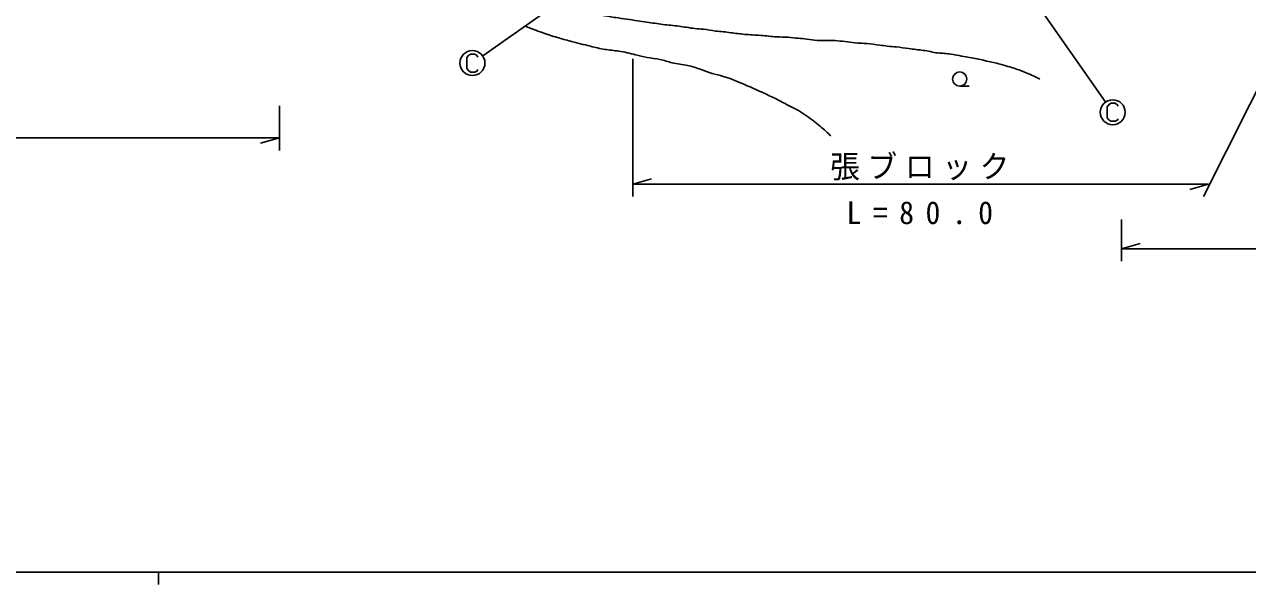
# Model space of a CAD drawing. Units: millimetres, scale not verified. Extents: x 40000 to 680000, y 20000 to 380000.
# Drawn here: x 157276 to 255221, y 204000 to 248868 of the extents above; entities that cross this region are included whole.
import ezdxf

# ---------------------------------------------------------------- set-up
doc = ezdxf.new("R2010")
doc.units = ezdxf.units.MM
doc.header["$LTSCALE"] = 1000
for name, color, linetype, lineweight in [('M-BGD', 7, 'Continuous', 25), ('M-STR-STRC', 7, 'Continuous', 25), ('M-TTL-BAND', 7, 'Continuous', 25)]:
    doc.layers.add(name, color=color, linetype=linetype, lineweight=lineweight)
doc.layers.add('M-STR-HTXT', color=7, linetype='Continuous')
doc.styles.add('ＭＳ ゴシック', font='')
doc.styles.get('ＭＳ ゴシック').set_extended_font_data('MS Gothic')

# ---------------------------------------------------------------- blocks, each defined once
blk = doc.blocks.new('MARK28C15L6')
at = {"color": 7, "linetype": 'Continuous', "lineweight": 25}
blk.add_line((0, 0), (0.014, -0.05), dxfattribs=at)
blk = doc.blocks.new('MARK1085C15L10')
at = {"color": 7, "linetype": 'Continuous', "lineweight": 25}
blk.add_lwpolyline([(0.022, 0.024), (0.018, 0.03), (0.01, 0.036), (-0.008, 0.036), (-0.016, 0.03), (-0.022, 0.022), (-0.022, -0.022), (-0.016, -0.03), (-0.008, -0.036), (0.01, -0.036), (0.018, -0.032), (0.022, -0.026)], dxfattribs=at)
blk.add_circle((0, 0), 0.05, dxfattribs=at)
blk = doc.blocks.new('MARK1122C15L6')
at = {"color": 7, "linetype": 'Continuous', "lineweight": 25}
blk.add_line((0, -0.038), (0.05, -0.038), dxfattribs=at)
blk.add_circle((0, 0), 0.038, dxfattribs=at)

msp = doc.modelspace()

# ---------------------------------------------------------------- linework, layer by layer
at = {"layer": 'M-BGD'}
for p, q in [((205989, 246106), (205989, 235072)), ((251683, 235072), (257255, 246106)), ((177688, 238777), (177688, 242340)), ((68545, 239777), (177688, 239777)), ((205989, 236072), (252107, 236072)), ((245120, 233240), (245120, 229902)), ((245120, 230902), (330193, 230902))]:
    msp.add_line(p, q, dxfattribs=at)
for points, knots in [([(194836, 253588), (195134, 253318), (195431, 253049), (195750, 252807), (196011, 252609), (196286, 252430), (196560, 252248), (196779, 252101), (196996, 251953), (197223, 251820), (197468, 251679), (197724, 251556), (197974, 251423), (198215, 251295), (198451, 251158), (198696, 251040), (198964, 250911), (199241, 250801), (199521, 250701), (199809, 250597), (200100, 250504), (200390, 250406), (200611, 250332), (200831, 250255), (201053, 250185), (201567, 250024), (202091, 249898), (202618, 249785), (202941, 249716), (203265, 249653), (203590, 249593), (203938, 249531), (204287, 249471), (204636, 249417), (205215, 249329), (205795, 249257), (206373, 249163), (206622, 249123), (206870, 249079), (207120, 249043), (207333, 249012), (207547, 248989), (207761, 248960), (207972, 248931), (208183, 248897), (208394, 248869), (208818, 248814), (209245, 248783), (209669, 248729), (209878, 248703), (210087, 248672), (210296, 248638), (210519, 248602), (210742, 248561), (210966, 248536), (211190, 248511), (211417, 248504), (211642, 248482), (211972, 248447), (212298, 248378), (212628, 248338), (212825, 248315), (213024, 248302), (213222, 248282), (213430, 248260), (213637, 248233), (213844, 248206), (214210, 248159), (214576, 248110), (214943, 248076), (215374, 248037), (215807, 248022), (216239, 247988), (216663, 247953), (217085, 247898), (217509, 247875), (217815, 247860), (218122, 247861), (218428, 247840), (218699, 247820), (218970, 247783), (219241, 247757), (219469, 247737), (219697, 247724), (219925, 247698), (220204, 247665), (220481, 247610), (220761, 247592), (221027, 247575), (221295, 247590), (221563, 247592), (221846, 247593), (222129, 247581), (222411, 247557), (222667, 247537), (222922, 247507), (223177, 247474), (223455, 247438), (223733, 247399), (224012, 247377), (224249, 247358), (224487, 247352), (224724, 247335), (225076, 247309), (225427, 247260), (225777, 247210), (225974, 247182), (226171, 247153), (226369, 247132), (226609, 247105), (226851, 247089), (227093, 247065), (227430, 247032), (227765, 246985), (228101, 246937), (228292, 246909), (228482, 246881), (228674, 246858), (228819, 246841), (228964, 246828), (229108, 246810), (229300, 246787), (229492, 246757), (229681, 246720), (229877, 246681), (230070, 246632), (230267, 246605), (230448, 246580), (230633, 246573), (230816, 246560), (230990, 246548), (231164, 246531), (231336, 246508), (231536, 246482), (231734, 246446), (231932, 246409), (232181, 246362), (232429, 246311), (232679, 246266), (233063, 246197), (233451, 246146), (233832, 246062), (234053, 246012), (234271, 245950), (234492, 245897), (234837, 245814), (235187, 245753), (235529, 245661), (235750, 245601), (235969, 245529), (236189, 245461), (236366, 245406), (236543, 245354), (236719, 245296), (236984, 245208), (237244, 245105), (237501, 244996), (237869, 244839), (238230, 244667), (238591, 244495)], [0, 0, 0, 0, 1, 1, 1, 2, 2, 2, 3, 3, 3, 4, 4, 4, 5, 5, 5, 6, 6, 6, 7, 7, 7, 8, 8, 8, 9, 9, 9, 10, 10, 10, 11, 11, 11, 12, 12, 12, 13, 13, 13, 14, 14, 14, 15, 15, 15, 16, 16, 16, 17, 17, 17, 18, 18, 18, 19, 19, 19, 20, 20, 20, 21, 21, 21, 22, 22, 22, 23, 23, 23, 24, 24, 24, 25, 25, 25, 26, 26, 26, 27, 27, 27, 28, 28, 28, 29, 29, 29, 30, 30, 30, 31, 31, 31, 32, 32, 32, 33, 33, 33, 34, 34, 34, 35, 35, 35, 36, 36, 36, 37, 37, 37, 38, 38, 38, 39, 39, 39, 40, 40, 40, 41, 41, 41, 42, 42, 42, 43, 43, 43, 44, 44, 44, 45, 45, 45, 46, 46, 46, 47, 47, 47, 48, 48, 48, 49, 49, 49, 50, 50, 50, 51, 51, 51, 52, 52, 52, 53, 53, 53, 53]), ([(197398, 248720), (197840, 248547), (198282, 248375), (198729, 248216), (199133, 248073), (199541, 247941), (199952, 247820), (200298, 247719), (200646, 247626), (200995, 247533), (201530, 247392), (202066, 247254), (202604, 247122), (202985, 247028), (203366, 246934), (203753, 246872), (204124, 246812), (204501, 246781), (204873, 246725), (205325, 246657), (205771, 246554), (206214, 246442), (206520, 246363), (206824, 246276), (207135, 246221), (207477, 246161), (207827, 246144), (208166, 246073), (208496, 246002), (208814, 245877), (209142, 245797), (209549, 245700), (209971, 245667), (210380, 245580), (210751, 245502), (211113, 245385), (211471, 245256), (211760, 245152), (212046, 245036), (212340, 244947), (212636, 244857), (212940, 244795), (213238, 244711), (213741, 244567), (214225, 244360), (214706, 244152), (215309, 243894), (215907, 243627), (216503, 243357), (216829, 243208), (217156, 243061), (217476, 242900), (217793, 242739), (218102, 242563), (218419, 242399), (218696, 242255), (218979, 242119), (219250, 241963), (219476, 241832), (219694, 241687), (219910, 241539), (220109, 241401), (220306, 241260), (220499, 241114), (220679, 240978), (220857, 240837), (221029, 240690), (221313, 240449), (221584, 240192), (221854, 239936)], [0, 0, 0, 0, 1, 1, 1, 2, 2, 2, 3, 3, 3, 4, 4, 4, 5, 5, 5, 6, 6, 6, 7, 7, 7, 8, 8, 8, 9, 9, 9, 10, 10, 10, 11, 11, 11, 12, 12, 12, 13, 13, 13, 14, 14, 14, 15, 15, 15, 16, 16, 16, 17, 17, 17, 18, 18, 18, 19, 19, 19, 20, 20, 20, 21, 21, 21, 22, 22, 22, 23, 23, 23, 23])]:
    msp.add_open_spline(points, degree=3, knots=knots, dxfattribs=at)
at = {"layer": 'M-STR-STRC'}
for p, q in [((234008, 256739), (243815, 242708)), ((193982, 246359), (207683, 255994))]:
    msp.add_line(p, q, dxfattribs=at)
at = {"layer": 'M-TTL-BAND'}
for p, q in [((40000, 205000), (579000, 205000)), ((168000, 205000), (168000, 204000))]:
    msp.add_line(p, q, dxfattribs=at)

# ---------------------------------------------------------------- block references
at = {"layer": 'M-BGD', "xscale": 15000, "yscale": 15000}
msp.add_blockref('MARK1122C15L6', (232175, 244494), dxfattribs=at)
at = {"layer": 'M-BGD', "xscale": 30000, "yscale": 30000}
for p, rotation in [((177688, 239777), 270), ((205989, 236072), 90), ((252107, 236072), 270), ((245120, 230902), 90)]:
    msp.add_blockref('MARK28C15L6', p, dxfattribs=dict(at, rotation=rotation))
at = {"layer": 'M-STR-STRC', "xscale": 20000, "yscale": 20000}
for p in [(193151, 245775), (244428, 241830)]:
    msp.add_blockref('MARK1085C15L10', p, dxfattribs=at)

# ---------------------------------------------------------------- texts
at = {"layer": 'M-STR-HTXT', "char_height": 1833, "attachment_point": 7, "style": 'ＭＳ ゴシック'}
for s, insert in [('\\T1.26;\\W0.95;張ブロック', (221798, 236372)), ('\\T1.78;\\W0.95;L=80.0', (223110, 232846))]:
    msp.add_mtext(s, dxfattribs=dict(at, insert=insert))

doc.saveas('drawing.dxf')
